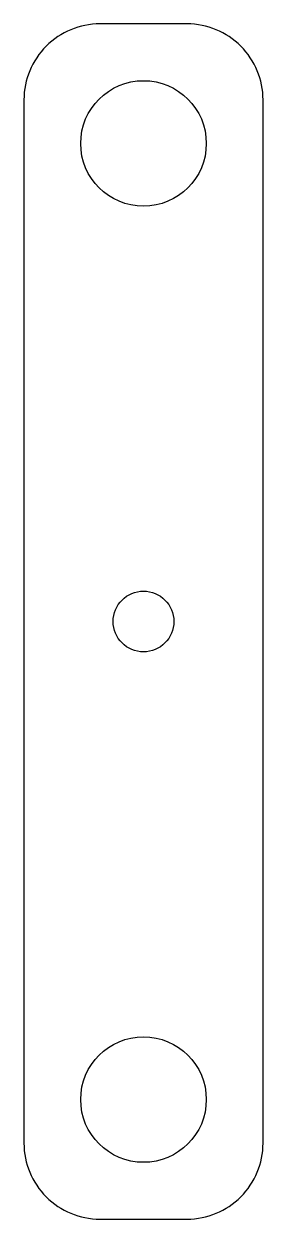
# Model space of a CAD drawing. Header units: inches. Extents: x -0.39 to 0.39, y -1.97 to 1.97.
import ezdxf

# ---------------------------------------------------------------- set-up
doc = ezdxf.new("R2010")
doc.units = ezdxf.units.IN
doc.header["$MEASUREMENT"] = 0

msp = doc.modelspace()

# ---------------------------------------------------------------- linework, layer by layer
msp.add_lwpolyline([(-0.1437, -1.9685), (0.1437, -1.9685, 0.414214), (0.3937, -1.7185), (0.3937, 1.7185, 0.414214), (0.1437, 1.9685), (-0.1437, 1.9685, 0.414214), (-0.3937, 1.7185), (-0.3937, -1.7185, 0.414214)], format="xyb", close=True)
for centre, radius in [((0, 1.5748), 0.2067), ((0, 0), 0.1), ((0, -1.5748), 0.2067)]:
    msp.add_circle(centre, radius)

doc.saveas('drawing.dxf')
